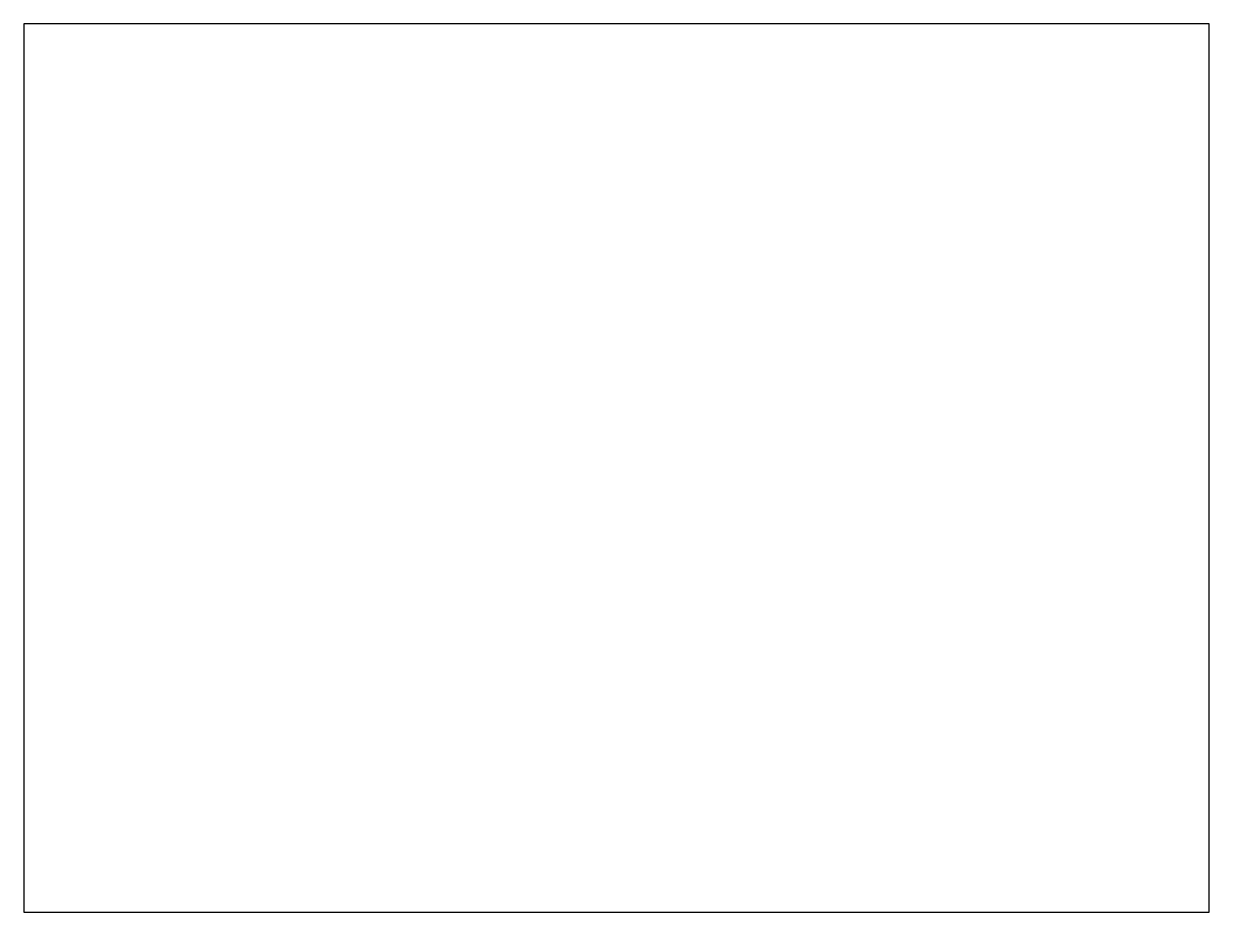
# Model space of a CAD drawing. Extents: x 0 to 200, y 0 to 150.
import ezdxf

# ---------------------------------------------------------------- set-up
doc = ezdxf.new("R2010")
doc.units = 0

msp = doc.modelspace()

# ---------------------------------------------------------------- linework, layer by layer
msp.add_lwpolyline([(0, 0), (200, 0), (200, 150), (0, 150), (0, 0)])

doc.saveas('drawing.dxf')
